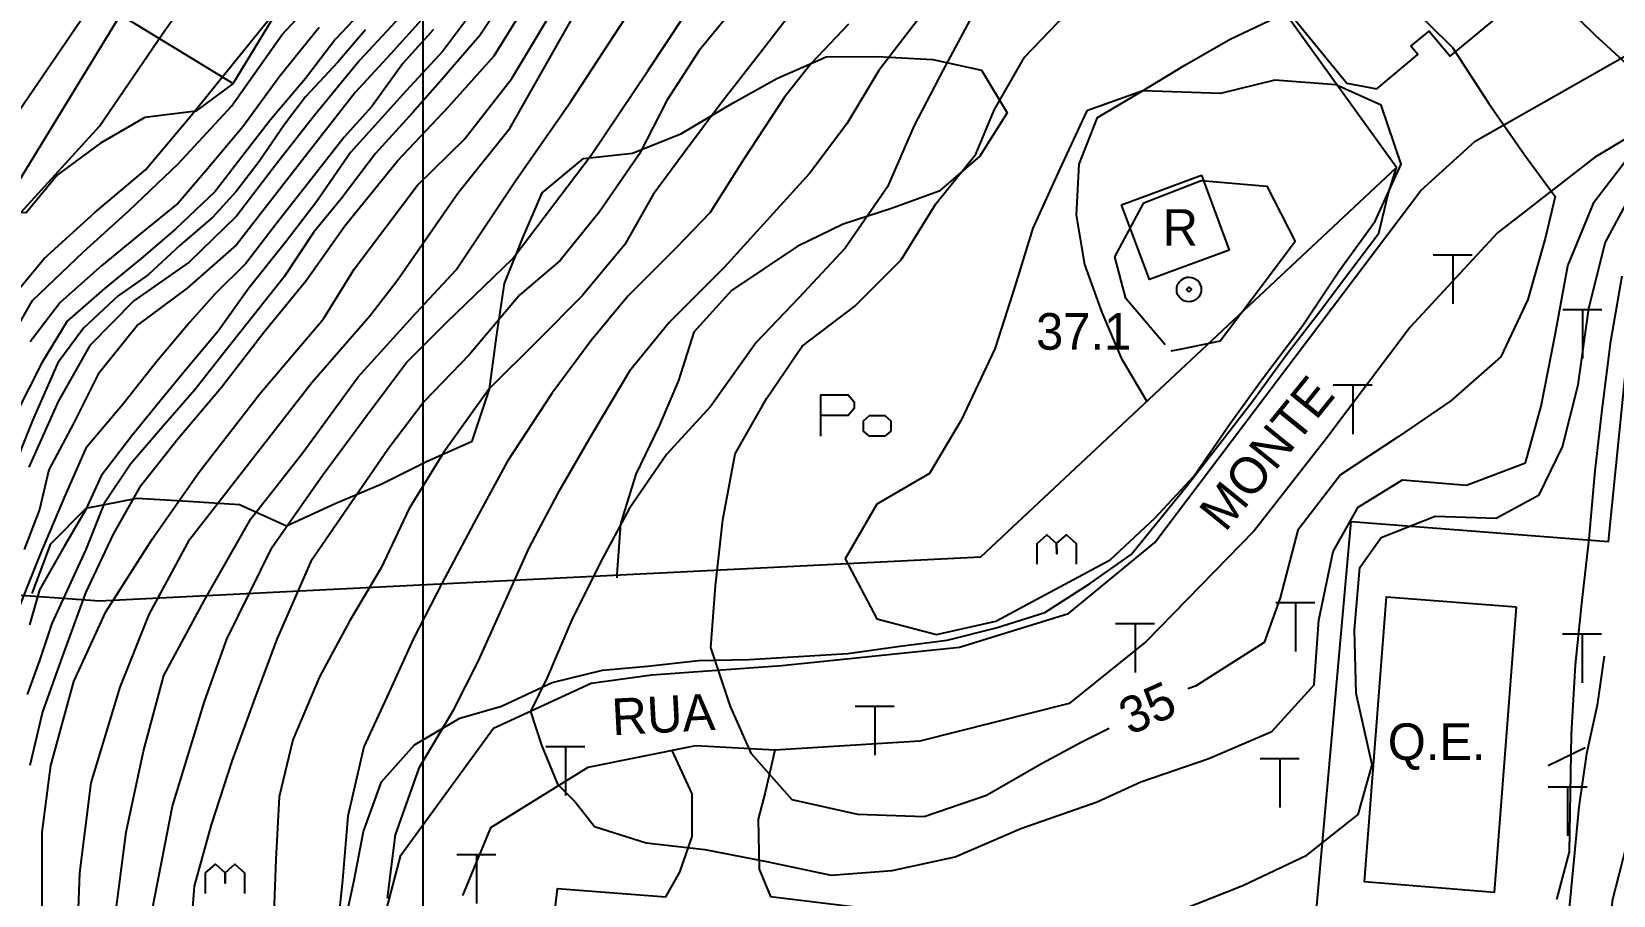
# Model space of a CAD drawing. Extents: x 555347 to 556479, y 8560498 to 8561653.
# Drawn here: x 555567.9 to 555697.7, y 8561107.8 to 8561178.6 of the extents above; entities that cross this region are included whole.
import ezdxf

# ---------------------------------------------------------------- set-up
doc = ezdxf.new("R2010")
doc.units = 0
doc.header["$MEASUREMENT"] = 0
for name, color, linetype in [('10', 24, 'CONTINUOUS'), ('12', 3, 'CONTINUOUS'), ('14', 3, 'CONTINUOUS'), ('21', 4, 'CONTINUOUS'), ('30', 2, 'CONTINUOUS'), ('38', 255, 'CONTINUOUS'), ('4', 255, 'CONTINUOUS'), ('44', 255, 'CONTINUOUS'), ('5', 1, 'CONTINUOUS'), ('50', 255, 'CONTINUOUS'), ('6', 2, 'CONTINUOUS'), ('7', 42, 'CONTINUOUS')]:
    doc.layers.add(name, color=color, linetype=linetype)

# ---------------------------------------------------------------- blocks, each defined once
blk = doc.blocks.new('COD007', base_point=(556370.32, 8561240.38))
at = {"layer": '4'}
for points in [[(556370.316, 8561241.3956), (556370.5168, 8561241.3792), (556370.7156, 8561241.318), (556370.9212, 8561241.2012), (556371.1236, 8561241.0072), (556371.2452, 8561240.7848), (556371.3152, 8561240.5864), (556371.3332, 8561240.3828), (556371.314, 8561240.188), (556371.2436, 8561239.9836), (556371.1232, 8561239.7764), (556370.9232, 8561239.5776), (556370.718, 8561239.4492), (556370.5176, 8561239.396), (556370.3128, 8561239.3792), (556370.108, 8561239.3984), (556369.9132, 8561239.4596), (556369.7048, 8561239.5812), (556369.5112, 8561239.7812), (556369.3808, 8561239.9844), (556369.3248, 8561240.184), (556369.3128, 8561240.386), (556369.3268, 8561240.5876), (556369.38, 8561240.79), (556369.5116, 8561240.9964), (556369.7064, 8561241.1968), (556369.9148, 8561241.3292), (556370.1204, 8561241.3896)], [(556370.32, 8561240.18), (556370.12, 8561240.38), (556370.32, 8561240.58), (556370.52, 8561240.38)]]:
    blk.add_lwpolyline(points, close=True, dxfattribs=at)
blk = doc.blocks.new('COD145', base_point=(556073.85, 8561331.96))
at = {"layer": '30'}
blk.add_lwpolyline([(556070.85, 8561330.26), (556070.85, 8561333.66), (556073.1, 8561333.66), (556073.6, 8561333.093333), (556073.6, 8561332.526667), (556073.1, 8561331.96), (556070.85, 8561331.96)], dxfattribs=at)
blk.add_lwpolyline([(556076.094992, 8561330.257162), (556074.844992, 8561330.257162), (556074.344992, 8561330.682162), (556074.344992, 8561331.532162), (556074.844992, 8561331.957162), (556076.094992, 8561331.957162), (556076.594992, 8561331.532162), (556076.594992, 8561330.682162)], close=True, dxfattribs=at)
blk = doc.blocks.new('COD140', base_point=(555924.61, 8561329.59))
at = {"layer": '30'}
blk.add_lwpolyline([(555923.01, 8561327.89), (555923.01, 8561329.59), (555923.81, 8561330.298333), (555924.607333, 8561329.587167), (555924.61, 8561328.74), (555924.607333, 8561329.587167), (555925.41, 8561330.298333), (555926.207333, 8561329.587167), (555926.21, 8561327.89)], dxfattribs=at)
blk = doc.blocks.new('COD013', base_point=(555984.05, 8561208.14))
at = {"layer": '50'}
for p, q in [((555985.645993, 8561212.14), (555982.445993, 8561212.14)), ((555984.0524, 8561212.1364), (555984.0524, 8561208.1444))]:
    blk.add_line(p, q, dxfattribs=at)

msp = doc.modelspace()

# ---------------------------------------------------------------- linework, layer by layer
at = {"layer": '10'}
for points in [[(555566.12, 8561186.01, 19.14), (555551.74, 8561151.45, 14.01), (555551.13, 8561146.59, 14.05), (555551.18, 8561142.85, 14.09), (555551.31, 8561139.76, 13.07), (555552.15, 8561135.07, 13.11), (555554.1, 8561133.27, 13.81), (555569.35, 8561132.2, 26.76), (555573.48, 8561131.92, 28.25), (555645.78, 8561135.53, 38.03), (555679.87, 8561167.47, 38.18), (555634.36, 8561230.66, 21.46), (555619.48, 8561259.03, 20.52), (555618.88, 8561261.76, 20.52), (555619.71, 8561266, 20.52), (555622.65, 8561268.57, 25.17)], [(555699.02, 8561112.95, 34.32), (555697.57, 8561107.3, 34.31), (555697.05, 8561099.55, 34.21), (555672.89, 8561102, 34.65), (555676.16, 8561138.42, 34.7), (555697.26, 8561136.77, 34.51), (555699.96, 8561163.59, 33.36), (555718.55, 8561161.59, 33.52), (555715.19, 8561126.08, 34.6), (555714.28, 8561123.09, 34.31)]]:
    msp.add_polyline3d(points, dxfattribs=at)
at = {"layer": '12'}
for points in [[(555595.56, 8561100.98, 33.1), (555598.19, 8561111.05, 33.96), (555605.79, 8561121.46, 34.55), (555613.81, 8561125.16, 35), (555618.79, 8561125.83, 35.29), (555629.45, 8561126.6, 36.05), (555644.04, 8561128.1, 36.42), (555652.97, 8561130.86, 36.78), (555660.06, 8561136.7, 36.53), (555681.87, 8561165.57, 36.24), (555686.33, 8561169.61, 35.57), (555702.02, 8561178.53, 34.46)], [(555703.29, 8561172.58, 34.71), (555696.13, 8561168.28, 35.42), (555688.16, 8561162.09, 35.81), (555681.01, 8561154.35, 36.04), (555674.09, 8561145.16, 36.25), (555668.19, 8561137.66, 36.25), (555659.33, 8561128.57, 36.31), (555653.02, 8561123.48, 36.29), (555640.78, 8561120.41, 36.15), (555628.88, 8561119.66, 35.52), (555622.36, 8561120.01, 34.9), (555613.54, 8561118.25, 34.62), (555605.55, 8561113.3, 34.4), (555603.25, 8561107.74, 33.78)]]:
    msp.add_polyline3d(points, dxfattribs=at)
at = {"layer": '14'}
for points in [[(555696.9, 8561127.37, 31.02), (555696.34, 8561123.36, 31.13), (555695.47, 8561119.37, 32.17), (555694.84, 8561115.02, 32.51), (555694.41, 8561110.66, 32.57), (555693.95, 8561105.85, 32.61), (555693.63, 8561101.83, 32.65), (555693.56, 8561101.48, 32.65)], [(555628.88, 8561119.66, 35.52), (555628.08, 8561116.2, 35.05), (555627.51, 8561113.99, 34.83), (555627.59, 8561109.9, 34.48), (555628.52, 8561107.65, 34.09), (555655.87, 8561104.32, 33.85), (555653.16, 8561085.58, 32.53), (555608.86, 8561089.03, 33.26), (555611.05, 8561108.3, 34.2), (555619.94, 8561107.62, 34.2), (555621.1, 8561109.65, 34.3), (555622.1, 8561112.59, 34.48), (555622.09, 8561116.08, 34.78), (555620.46, 8561119.63, 34.78)], [(555692.33, 8561118.4, 33.03), (555695.35, 8561119.88, 32.15)]]:
    msp.add_polyline3d(points, dxfattribs=at)
at = {"layer": '21'}
msp.add_polyline3d([(555689.69, 8561131.42, 32.73), (555687.89, 8561107.98, 32.73), (555677.25, 8561108.85, 32.73), (555679.05, 8561132.24, 32.93)], close=True, dxfattribs=at)
at = {"layer": '30'}
for points in [[(555659.39, 8561148.28, 38.12), (555657.37, 8561151.7, 38.12), (555655.74, 8561155.57, 38.12), (555654.3, 8561159.49, 38.11), (555653.63, 8561163.56, 38.08), (555653.85, 8561167.74, 38.02), (555655.35, 8561171.55, 37.91), (555658.96, 8561173.69, 37.88), (555662.52, 8561175.84, 37.88), (555666.22, 8561177.99, 37.88), (555669.91, 8561179.73, 37.88), (555670.77, 8561180.11, 37.88)], [(555567.97, 8561132.52, 25.14), (555569.49, 8561136.58, 25.26), (555572.39, 8561139.51, 26.56), (555576.57, 8561140.33, 27.35), (555580.75, 8561140.1, 27.75), (555584.97, 8561139.82, 28.39), (555588.82, 8561138.07, 29.8), (555592.81, 8561139.9, 31.38), (555596.69, 8561141.53, 31.73), (555600.32, 8561143.33, 31.97), (555604.05, 8561145.02, 32.31), (555605.48, 8561149.28, 32.36), (555606.06, 8561153.58, 32.3), (555606.7, 8561157.94, 31.63), (555608.2, 8561161.69, 31.26), (555609.79, 8561165.39, 30.49), (555613.18, 8561168.2, 30.47), (555617.2, 8561168.63, 30.74), (555621.22, 8561170.26, 31.71), (555625.45, 8561172.77, 32.18), (555629.05, 8561174.77, 32.5), (555633.08, 8561176.54, 32.98), (555637.27, 8561176.56, 33.64), (555641.85, 8561176.32, 33.92), (555645.84, 8561175.45, 35.18), (555647.95, 8561171.95, 35.95), (555645.71, 8561168.38, 36.53), (555642.36, 8561165.52, 36.57), (555638.45, 8561164.09, 36.57), (555634.49, 8561162.81, 36.57), (555630.7, 8561160.97, 36.55), (555625.32, 8561157.37, 36.49), (555622.24, 8561153.95, 36.48), (555620.98, 8561149.98, 36.48), (555619.38, 8561146.28, 36.48), (555617.47, 8561142.3, 36.48), (555616.21, 8561138.23, 36.48), (555615.93, 8561134.11, 36.43), (555615.92, 8561133.81, 36.32)], [(555584.44, 8561174.35, 20.94), (555581.38, 8561172.07, 19.92), (555577.21, 8561171.55, 18.77), (555573.56, 8561169.45, 17.79), (555570.03, 8561166.85, 17.32), (555567.47, 8561163.75, 17.14), (555565.34, 8561163.81, 18.32)], [(555593.52, 8561105.06, 32.35), (555594.38, 8561109.01, 32.35), (555595.15, 8561113, 32.6), (555596.61, 8561117.06, 32.98), (555599.32, 8561120.1, 32.98), (555603.03, 8561122.29, 33), (555606.47, 8561123.27, 33.01), (555610.62, 8561125.22, 33.27), (555614.74, 8561126.23, 33.5), (555618.43, 8561126.55, 35), (555622.62, 8561127.03, 35.25), (555626.77, 8561127.09, 35.26), (555634.88, 8561127.59, 35.5), (555638.95, 8561128.17, 35.7), (555643.03, 8561128.68, 35.79), (555647.04, 8561129.69, 35.85), (555651.02, 8561130.96, 35.89), (555654.69, 8561133.3, 35.92), (555658.11, 8561135.71, 35.95), (555662.71, 8561141.37, 35.95), (555665.57, 8561145.06, 35.95), (555668.09, 8561148.31, 35.95), (555670.88, 8561152.15, 35.95), (555673.48, 8561155.51, 35.95), (555676.04, 8561158.93, 36.08), (555678.43, 8561162.07, 36.55), (555679.2, 8561165.27, 36.57), (555679.87, 8561167.47, 38.18)]]:
    msp.add_polyline3d(points, dxfattribs=at)
at = {"layer": '44'}
msp.add_lwpolyline([(555600, 8561651.39), (555600, 8560499.4)], dxfattribs=at)
at = {"layer": '5'}
for points in [[(555565.14, 8561155.43, 15), (555568.94, 8561159.98, 15), (555573.11, 8561163.77, 15), (555577.25, 8561167.28, 15), (555581, 8561171.73, 15), (555584.68, 8561176.29, 15), (555588.66, 8561181.22, 15)], [(555598.86, 8561180.58, 20), (555594.84, 8561176.27, 20), (555591.08, 8561171.71, 20), (555588, 8561167.75, 20), (555584.72, 8561163.47, 20), (555580.85, 8561159.7, 20), (555576.29, 8561156.51, 20), (555572.68, 8561152.87, 20), (555570.08, 8561148.27, 20), (555567.69, 8561142.88, 20)], [(555567.8, 8561118.43, 25), (555568.81, 8561122.72, 25), (555570.33, 8561127.02, 25), (555572.35, 8561132.57, 25), (555574.62, 8561137.37, 25), (555576.89, 8561141.41, 25), (555579.92, 8561145.2, 25), (555583.49, 8561149.44, 25), (555586.98, 8561153.99, 25), (555590.44, 8561158.18, 25), (555593.6, 8561162.67, 25), (555597.95, 8561168.04, 25), (555602.1, 8561172.44, 25), (555605.87, 8561176.62, 25), (555608.61, 8561181.08, 25)], [(555626.26, 8561181.44, 30), (555622.68, 8561177.06, 30), (555620.03, 8561172.95, 30), (555617.77, 8561168.57, 30), (555614.49, 8561163.81, 30), (555611.26, 8561159.83, 30), (555607.95, 8561157.02, 30), (555603.84, 8561152.11, 30), (555600.12, 8561148.26, 30), (555597.2, 8561144.42, 30), (555590.83, 8561135.13, 30), (555588.04, 8561128.76, 30), (555586.22, 8561123.92, 30), (555584.33, 8561118.77, 30), (555582.63, 8561113.53, 30), (555581.24, 8561108.51, 30), (555580.84, 8561103.23, 30)], [(555680.65, 8561181.07, 35), (555684.47, 8561177.3, 35), (555687.45, 8561172.7, 35), (555690.31, 8561168.58, 35), (555692.9, 8561165.08, 35), (555692.07, 8561161.64, 35), (555690.65, 8561156.62, 35), (555688.44, 8561151.94, 35), (555684.32, 8561148.33, 35), (555680.02, 8561145.37, 35), (555675.29, 8561142.25, 35), (555671.78, 8561137.7, 35), (555670.32, 8561132.16, 35), (555669.02, 8561128.5, 35), (555663.4, 8561124.92, 35), (555662.75, 8561124.7, 35)], [(555656.3, 8561121.45, 35), (555654, 8561120.3, 35), (555650.81, 8561118.57, 35), (555646.25, 8561115.93, 35), (555641.14, 8561114.2, 35), (555635.68, 8561114.38, 35), (555630.3, 8561115.6, 35), (555626.97, 8561119.35, 35), (555625.25, 8561123.23, 35), (555623.64, 8561128.09, 35), (555624, 8561133.14, 35), (555624.61, 8561138.56, 35), (555625.62, 8561143.98, 35), (555628.23, 8561148.54, 35), (555631.13, 8561152.81, 35), (555635.45, 8561156.09, 35), (555639.24, 8561159.89, 35), (555642.08, 8561164.49, 35), (555645.37, 8561168.55, 35), (555646.88, 8561172.17, 35), (555649.36, 8561176.51, 35), (555652.85, 8561180.15, 35)]]:
    msp.add_polyline3d(points, dxfattribs=at)
at = {"layer": '6'}
for points in [[(555566.76, 8561163.46, 14), (555573.47, 8561170.84, 14), (555578.65, 8561178.42, 14), (555583.64, 8561185.51, 14), (555584.89, 8561187.91, 14), (555589.87, 8561194.15, 14), (555602.92, 8561206.9, 14), (555610.88, 8561215.53, 14), (555614.71, 8561220.04, 14), (555618.26, 8561223.78, 14), (555621.33, 8561228.29, 14), (555623.34, 8561230.88, 14), (555629.02, 8561238.58, 14), (555633.87, 8561244.07, 14), (555637.1, 8561248.44, 14), (555641.46, 8561253.29, 14), (555646.8, 8561258.13, 14), (555651.48, 8561262.5, 14), (555656.17, 8561265.89, 14), (555661.67, 8561269.61, 14), (555665.71, 8561272.52, 14), (555670.23, 8561275.75, 14), (555674.44, 8561278.66, 14), (555679.29, 8561281.9, 14)], [(555674.27, 8561280.93, 13), (555668.13, 8561276.72, 13), (555662.48, 8561273.17, 13), (555657.14, 8561269.13, 13), (555651, 8561265.41, 13), (555645.83, 8561261.21, 13), (555641.46, 8561257.97, 13), (555637.26, 8561254.26, 13), (555633.7, 8561249.73, 13), (555628.05, 8561240.35, 13), (555624.98, 8561235.99, 13), (555623.06, 8561232.6, 13), (555620.75, 8561229.25, 13), (555618.55, 8561225.79, 13), (555615.86, 8561222.53, 13), (555610.4, 8561217.07, 13), (555600.61, 8561210.74, 13), (555590.74, 8561202.2, 13), (555579.99, 8561189.45, 13), (555576.45, 8561185.8, 13), (555572.32, 8561180.05, 13), (555566.47, 8561171.51, 13)], [(555646.68, 8561187.79, 33), (555643.68, 8561183.55, 33), (555640.31, 8561179.2, 33), (555637.4, 8561175.42, 33), (555634.78, 8561171.05, 33), (555631.72, 8561166.97, 33), (555627.4, 8561162.2, 33), (555624.73, 8561159.25, 33), (555620.22, 8561154.74, 33), (555616.96, 8561150.74, 33), (555613.89, 8561145.61, 33), (555611.09, 8561140.75, 33), (555608.7, 8561136.25, 33), (555604.54, 8561127, 33), (555602.45, 8561122.84, 33), (555599.68, 8561118.18, 33), (555597.75, 8561112.71, 33), (555597.08, 8561107.52, 33)], [(555571.62, 8561102.93, 27), (555571.86, 8561109.6, 27), (555572.81, 8561116.97, 27), (555575.19, 8561124.83, 27), (555577.57, 8561130.78, 27), (555580.9, 8561136.97, 27), (555585.9, 8561143.39, 27), (555590.9, 8561149.82, 27), (555595.66, 8561155.29, 27), (555597.9, 8561158.19, 27), (555602.89, 8561165.35, 27), (555607.16, 8561170.7, 27), (555615.48, 8561185.39, 27)], [(555565.14, 8561151.63, 16), (555567.99, 8561156.56, 16), (555572.16, 8561160.55, 16), (555575.95, 8561163.96, 16), (555579.94, 8561167.75, 16), (555584.3, 8561172.49, 16), (555588.47, 8561178.37, 16), (555593.02, 8561183.3, 16)], [(555608.03, 8561183.29, 24), (555604.67, 8561178.28, 24), (555601.39, 8561174.49, 24), (555599.16, 8561171.94, 24), (555596.11, 8561168.61, 24), (555593.31, 8561164.89, 24), (555591.03, 8561162.12, 24), (555588.63, 8561158.5, 24), (555583.71, 8561152.27, 24), (555581.29, 8561149.22, 24), (555578.52, 8561146.03, 24), (555576.03, 8561143.12, 24), (555573.86, 8561139.9, 24), (555572.35, 8561136.11, 24), (555569.57, 8561130.05, 24), (555568.56, 8561127.02, 24), (555567.55, 8561124.24, 24)], [(555568.77, 8561105.55, 26), (555568.77, 8561112.93, 26), (555569.48, 8561118.4, 26), (555571.38, 8561125.3, 26), (555574, 8561131.02, 26), (555577.81, 8561136.97, 26), (555581.62, 8561142.44, 26), (555586.62, 8561148.86, 26), (555591.85, 8561155.05, 26), (555594.36, 8561159.13, 26), (555599.57, 8561166, 26), (555603.4, 8561169.76, 26), (555607.31, 8561174.75, 26), (555612.8, 8561183.94, 26)], [(555577.81, 8561106.5, 29), (555579.48, 8561115.07, 29), (555582.09, 8561123.64, 29), (555583.93, 8561128.76, 29), (555587.65, 8561136.32, 29), (555591.76, 8561142.16, 29), (555595.48, 8561147.2, 29), (555598.66, 8561151.45, 29), (555601.98, 8561154.77, 29), (555607.38, 8561160, 29), (555613.82, 8561168.46, 29), (555618.45, 8561175.4, 29), (555622.93, 8561182.13, 29)], [(555700.05, 8561174.75, 34), (555696.21, 8561178.3, 34), (555692.1, 8561182.33, 34)], [(555596.24, 8561181.6, 18), (555592.83, 8561177.99, 18), (555590.37, 8561174.77, 18), (555587.52, 8561171.36, 18), (555585.44, 8561168.7, 18), (555582.97, 8561165.48, 18), (555579.75, 8561162.44, 18), (555576.9, 8561159.98, 18), (555573.87, 8561157.51, 18), (555570.83, 8561154.86, 18), (555568.75, 8561151.44, 18), (555566.66, 8561147.27, 18)], [(555604.67, 8561181.05, 23), (555601.64, 8561177.01, 23), (555598.61, 8561173.73, 23), (555594.06, 8561168.68, 23), (555591.29, 8561164.64, 23), (555588.76, 8561161.36, 23), (555585.73, 8561157.57, 23), (555583.21, 8561154.04, 23), (555580.68, 8561151.01, 23), (555578.41, 8561148.23, 23), (555576.14, 8561145.45, 23), (555573.61, 8561142.17, 23), (555572.35, 8561139.39, 23), (555570.58, 8561136.36, 23), (555568.56, 8561132.82, 23), (555567.75, 8561129.93, 23)], [(555630.7, 8561180.77, 31), (555627.93, 8561177.17, 31), (555624.45, 8561172.7, 31), (555621.39, 8561168.61, 31), (555618.9, 8561165.23, 31), (555616.57, 8561161.15, 31), (555613.08, 8561156.92, 31), (555609.44, 8561153.28, 31), (555605.44, 8561149.29, 31), (555601.72, 8561144.11, 31), (555598.88, 8561139.48, 31), (555596.58, 8561134.63, 31), (555594, 8561130.24, 31), (555591.53, 8561125.67, 31), (555589.34, 8561120.51, 31), (555588.22, 8561115.84, 31), (555587.95, 8561110.69, 31), (555587.76, 8561105.55, 31)], [(555599.87, 8561179.54, 21), (555597.35, 8561176.76, 21), (555594.45, 8561173.6, 21), (555591.54, 8561169.86, 21), (555588.26, 8561165.65, 21), (555584.72, 8561161.11, 21), (555580.68, 8561157.57, 21), (555576.64, 8561154.54, 21), (555573.36, 8561150.5, 21), (555571.34, 8561146.46, 21), (555569.32, 8561142.67, 21), (555568.56, 8561139.39, 21), (555567.3, 8561136.11, 21)], [(555574.72, 8561105.55, 28), (555575.67, 8561112.93, 28), (555577.1, 8561119.59, 28), (555578.76, 8561125.78, 28), (555582.09, 8561131.97, 28), (555585.9, 8561138.63, 28), (555590.18, 8561144.11, 28), (555594.71, 8561150.29, 28), (555599.47, 8561155.53, 28), (555602.75, 8561159.06, 28), (555607.6, 8561166.36, 28), (555612.15, 8561172.87, 28), (555616.64, 8561179.74, 28)], [(555634.93, 8561179.21, 32), (555631.87, 8561176, 32), (555629.68, 8561173.24, 32), (555626.33, 8561168.14, 32), (555623.57, 8561163.77, 32), (555620.8, 8561160.86, 32), (555616.86, 8561156.92, 32), (555613.81, 8561153.28, 32), (555610.6, 8561148.91, 32), (555606.96, 8561143.38, 32), (555604.19, 8561138.28, 32), (555601.57, 8561133.33, 32), (555599.24, 8561128.81, 32), (555597.06, 8561124.01, 32), (555595.16, 8561119.93, 32), (555593.85, 8561114.25, 32), (555593.41, 8561109, 32), (555592.83, 8561103.47, 32)], [(555644.87, 8561179.54, 34), (555642.65, 8561175.42, 34), (555640.32, 8561170.91, 34), (555638.13, 8561165.87, 34), (555634.65, 8561160.85, 34), (555630.85, 8561156.78, 34), (555627.35, 8561153.11, 34), (555623.62, 8561147.88, 34), (555619.99, 8561143.92, 34), (555616.94, 8561139.45, 34), (555614.56, 8561135.03, 34), (555612.21, 8561130.3, 34), (555610.22, 8561125.68, 34), (555608.85, 8561122.84, 34), (555609.73, 8561120.07, 34), (555611.04, 8561116.87, 34), (555612.5, 8561115.41, 34), (555614.1, 8561113.39, 34), (555618.32, 8561112.06, 34), (555623.14, 8561111.52, 34), (555628.33, 8561110.51, 34), (555633.5, 8561109.42, 34), (555638.51, 8561109.78, 34), (555643.67, 8561110.9, 34), (555649.05, 8561113.23, 34), (555655.32, 8561115.41, 34), (555658.9, 8561117.05, 34), (555664.47, 8561118.97, 34), (555669.64, 8561121.2, 34), (555673.13, 8561125.02, 34), (555673.51, 8561130.32, 34), (555674.69, 8561135.95, 34), (555676.73, 8561139.59, 34), (555680.36, 8561141.83, 34), (555685.61, 8561141.41, 34), (555690.45, 8561143.24, 34), (555691.73, 8561147.89, 34), (555692.9, 8561153.72, 34), (555693.92, 8561159.4, 34), (555696.1, 8561164.64, 34), (555698.87, 8561168.28, 34)], [(555595.3, 8561178.75, 19), (555593.02, 8561176.1, 19), (555590.37, 8561173.25, 19), (555588.66, 8561170.98, 19), (555586.57, 8561167.94, 19), (555584.68, 8561165.48, 19), (555582.78, 8561163.39, 19), (555580.13, 8561161.12, 19), (555577.47, 8561158.65, 19), (555575.01, 8561156.94, 19), (555572.16, 8561154.29, 19), (555570.07, 8561151.44, 19), (555567.99, 8561146.7, 19), (555566.09, 8561141.96, 19)], [(555600.88, 8561178.78, 22), (555598.36, 8561176, 22), (555595.83, 8561172.47, 22), (555593.56, 8561169.94, 22), (555590.78, 8561166.41, 22), (555588, 8561162.87, 22), (555585.48, 8561159.59, 22), (555582.95, 8561157.07, 22), (555580.93, 8561154.79, 22), (555578.16, 8561151.51, 22), (555575.38, 8561147.98, 22), (555572.35, 8561144.44, 22), (555570.58, 8561140.4, 22), (555568.56, 8561135.6, 22), (555566.23, 8561129.78, 22)], [(555591.5, 8561178.94, 17), (555588.28, 8561174.96, 17), (555585.25, 8561170.79, 17), (555582.21, 8561167.18, 17), (555579.94, 8561164.53, 17), (555576.9, 8561162.06, 17), (555573.68, 8561159.41, 17), (555570.26, 8561156.38, 17), (555567.8, 8561153.15, 17)], [(555660.9, 8561152.92, 37), (555657.68, 8561156.72, 37), (555656.77, 8561160.14, 37), (555659.15, 8561164.56, 37), (555663.86, 8561166.39, 37), (555669.24, 8561165.94, 37), (555671.57, 8561161.4, 37), (555668.56, 8561157.36, 37), (555665.4, 8561153.22, 37), (555662.24, 8561152.56, 37), (555661.36, 8561152.38, 37)], [(555662.16, 8561106.53, 33), (555667.26, 8561108.57, 33), (555672.51, 8561111.04, 33), (555676.73, 8561114.39, 33), (555677.89, 8561118.47, 33), (555676.58, 8561124.3, 33), (555676.44, 8561129.54, 33), (555676.87, 8561134.64, 33), (555678.62, 8561137.11, 33), (555683.05, 8561138.85, 33), (555688.06, 8561138.69, 33), (555691.59, 8561140.61, 33), (555693.48, 8561144.54, 33), (555694.79, 8561149.64, 33), (555695.66, 8561155.9, 33), (555696.98, 8561161.29, 33), (555699.87, 8561166.61, 33)], [(555693.04, 8561107.4, 32), (555694.06, 8561111.33, 32), (555694.23, 8561120.98, 32), (555694.55, 8561126.66, 32), (555695.07, 8561131.68, 32), (555695.69, 8561137, 32), (555696.16, 8561142.57, 32), (555696.75, 8561147.59, 32), (555697.47, 8561153.22, 32), (555698.38, 8561158.57, 32)]]:
    msp.add_polyline3d(points, dxfattribs=at)
msp.add_polyline3d([(555654.47, 8561172.12, 36), (555652.27, 8561167.34, 36), (555650.04, 8561162.48, 36), (555648.45, 8561157.34, 36), (555646.93, 8561152.57, 36), (555644.17, 8561146.72, 36), (555641.57, 8561142.36, 36), (555637.24, 8561139.83, 36), (555634.66, 8561135.37, 36), (555637.25, 8561130.44, 36), (555642.13, 8561129.14, 36), (555647.02, 8561130.24, 36), (555656.39, 8561135.27, 36), (555660.05, 8561138.7, 36), (555663.25, 8561142.13, 36), (555666.22, 8561146.47, 36), (555668.73, 8561149.9, 36), (555672.16, 8561154.47, 36), (555675.17, 8561158.99, 36), (555678.13, 8561163.06, 36), (555680.27, 8561167.72, 36), (555678.63, 8561172.56, 36), (555674.91, 8561174.23, 36), (555669.89, 8561174.63, 36), (555665.45, 8561173.52, 36), (555659.07, 8561173.76, 36)], close=True, dxfattribs=at)
at = {"layer": '7'}
for points in [[(555565.34, 8561163.81, 18.32), (555575.2, 8561179.98, 20.44), (555584.44, 8561174.35, 20.94), (555599.82, 8561199.58, 19.02), (555585.1, 8561207.27, 17.55), (555584.09, 8561205.63, 17.55), (555581.54, 8561207.18, 17.42), (555572.96, 8561193.11, 19.14), (555570.72, 8561194.53, 19.14), (555566.12, 8561186.01, 19.14), (555567.82, 8561185.02, 19.07), (555561.68, 8561173.94, 18.62), (555565.82, 8561170.5, 19.07), (555562.66, 8561165.26, 18.71)], [(555689.96, 8561181.31, 56.23), (555680.54, 8561192.61, 56.24), (555679.42, 8561191.68, 56.24), (555675.77, 8561196.06, 56.22), (555677.72, 8561197.74, 56.22), (555670.74, 8561206.11, 56.73), (555669.12, 8561204.75, 56.73), (555666.75, 8561205.01, 56.74), (555662.87, 8561201.84, 56.64), (555662.56, 8561198.99, 56.64), (555660.91, 8561197.6, 56.64), (555667.16, 8561189.22, 56.64), (555670.49, 8561191.99, 56.64), (555674.21, 8561187.49, 56.64), (555668.7, 8561183.09, 56.64), (555675.8, 8561174.37, 57.27), (555678.25, 8561173.91, 57.13), (555681.62, 8561176.72, 57.13), (555681.06, 8561177.4, 57.07), (555682.56, 8561178.65, 56.37), (555684.29, 8561176.58, 56.37)], [(555663.87, 8561166.83, 40.25), (555666.14, 8561160.69, 40.32), (555659.61, 8561158.26, 40.3), (555657.33, 8561164.4, 40.37)]]:
    msp.add_polyline3d(points, close=True, dxfattribs=at)

# ---------------------------------------------------------------- block references
at = {"layer": '30'}
for name, p in [('COD145', (555635.65, 8561147.11, 17.97)), ('COD140', (555652, 8561136.61)), ('COD140', (555583.79, 8561109.6, 22.25))]:
    msp.add_blockref(name, p, dxfattribs=at)
at = {"layer": '4'}
msp.add_blockref('COD007', (555662.85, 8561157.44, 37.1), dxfattribs=at)
at = {"layer": '50'}
for p in [(555684.5, 8561156.26, 35.78), (555695.13, 8561151.79, 34.48), (555676.29, 8561145.59, 36), (555671.59, 8561127.75, 35.63), (555658.43, 8561126.02, 36.33), (555695.09, 8561125.18, 31.79), (555637.07, 8561119.25, 36.02), (555611.71, 8561115.94, 34.19), (555670.3, 8561114.96, 33.56), (555693.91, 8561112.63, 32.45), (555604.4, 8561107.07, 33.59)]:
    msp.add_blockref('COD013', p, dxfattribs=at)

# ---------------------------------------------------------------- texts
at = {"layer": '21'}
msp.add_text('Q.E.', height=3, dxfattribs=at).set_placement((555679.16, 8561118.86, 32.93))
at = {"layer": '38'}
for s, rotation, p in [('MONTE', 51, (555665.83, 8561137.47)), ('RUA', 3, (555615.58, 8561120.88))]:
    msp.add_text(s, height=3, rotation=rotation, dxfattribs=at).set_placement(p)
at = {"layer": '4'}
msp.add_text('37.1', height=3, dxfattribs=at).set_placement((555650.31, 8561152.51, 37.1))
at = {"layer": '5'}
msp.add_text('35', height=3, rotation=24, dxfattribs=at).set_placement((555658, 8561120.85))
at = {"layer": '7'}
msp.add_text('R', height=3, dxfattribs=at).set_placement((555660.69, 8561161.04, 40.37))

doc.saveas('drawing.dxf')
